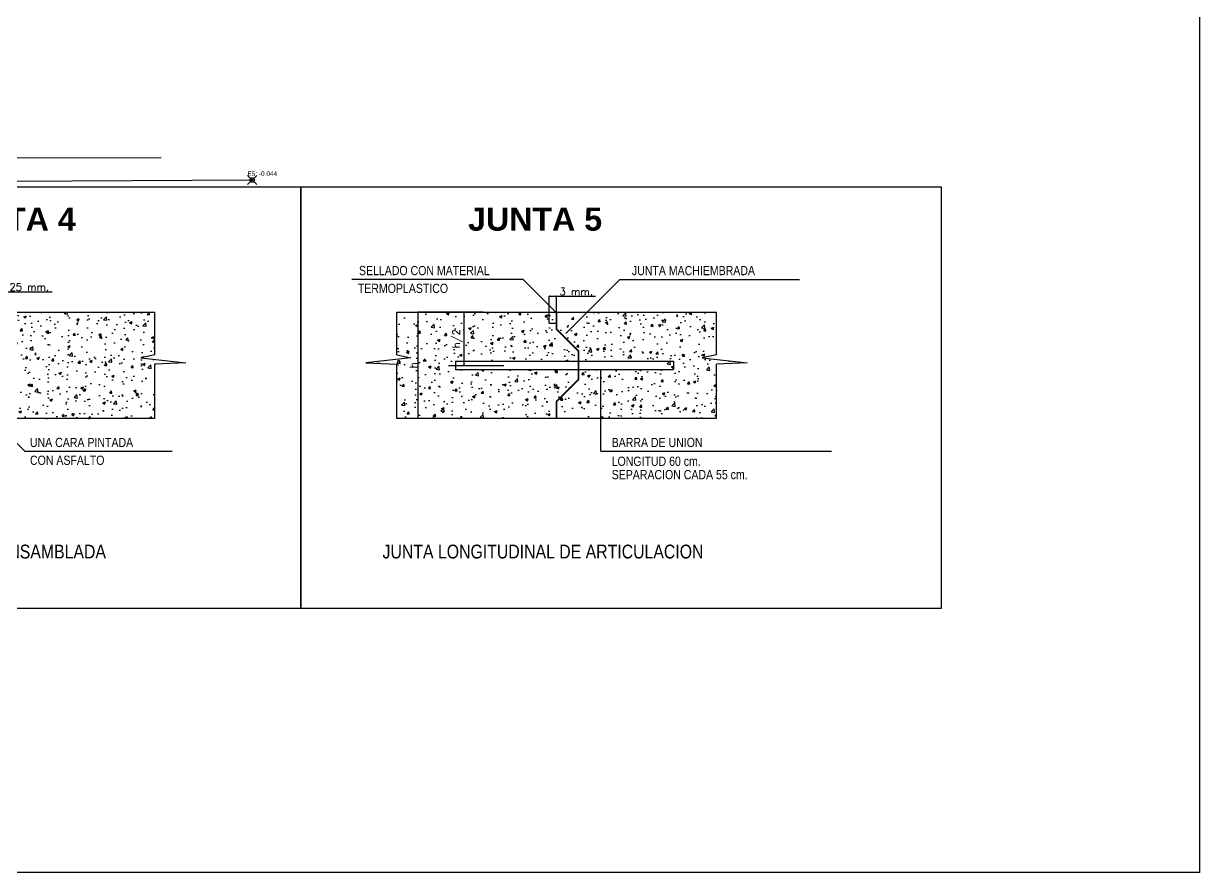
# Model space of a CAD drawing. Header units: millimetres. Extents: x 28448 to 57563, y -116865 to -58388.
# Drawn here: x 28790.1 to 28917.8, y -58572.3 to -58480.2 of the extents above; entities that cross this region are included whole.
import ezdxf
from ezdxf.lldxf.tags import DXFTag

# ---------------------------------------------------------------- set-up
doc = ezdxf.new("R2010")
doc.units = ezdxf.units.MM
doc.header["$PDMODE"] = 35
doc.header["$PDSIZE"] = 0.5
doc.linetypes.add('HIDDEN', pattern=[9.525, 6.35, -3.175])
doc.layers.get('DEFPOINTS').update_dxf_attribs({"color": 252, "lineweight": 5})
for name, color, linetype in [('Diagr Juntas', 3, 'Continuous'), ('junta longitudinal de articulacion', 30, 'Continuous'), ('JUNTA2', 5, 'Continuous'), ('JUNTA5', 3, 'Continuous'), ('PAVIMENTO', 1, 'Continuous'), ('Poligonal del Apoyo', 1, 'Continuous'), ('Red de Agua Exterior', 150, 'Continuous'), ('VENTANA', 7, 'Continuous')]:
    doc.layers.add(name, color=color, linetype=linetype)
doc.styles.add('ARIAL', font='ARIALN.TTF')
doc.styles.add('romans', font='romans.shx')
doc.styles.add('SANSSERIFBOLD', font='sanssb__.ttf')
doc.styles.get("Standard").update_dxf_attribs({"font": 'ARIAL.TTF'})
tags = doc.linetypes.add('HOT_WATER_SUPPLY', pattern='A,12.7,-5.08,["HW",Standard,S=2.54,R=0,X=-2.54,Y=-1.27],-5.08', length=22.86).pattern_tags.tags
tags[6] = DXFTag(74, 10)
doc.dimstyles.new('gui2', dxfattribs={"dimscale": 0.02, "dimtxt": 40, "dimasz": 3, "dimexe": 1.25, "dimexo": 0.625, "dimgap": 5, "dimtad": 1, "dimdec": 3, "dimrnd": 0.001, "dimzin": 1, "dimtxsty": 'romans', "dimblk": 'CLOSEDBLANK', "dimcen": 2.5, "dimclrd": 253, "dimclre": 253, "dimclrt": 7, "dimaunit": 1, "dimazin": 0, "dimtfac": 1, "dimtdec": 3, "dimtofl": 0, "dimtmove": 0, "dimatfit": 3, "dimldrblk": 'OPEN30', "dimfxl": 1, "dimarcsym": 0})

# ---------------------------------------------------------------- blocks, each defined once
blk = doc.blocks.new('_ClosedBlank')
at = {"color": 0, "linetype": 'ByBlock', "lineweight": -2}
for p, q in [((-1, 0.2), (0, 0)), ((-1, 0.2), (-1, -0.2)), ((0, 0), (-1, -0.2))]:
    blk.add_line(p, q, dxfattribs=at)
blk = doc.blocks.new('*D830')
at = {"layer": 'DEFPOINTS', "color": 0, "transparency": 16777216}
for p in [(28788.2, -58509.27), (28785.83, -58511.5), (28788.2, -58511.5)]:
    blk.add_point(p, dxfattribs=at)
at = {"layer": 'JUNTA5', "color": 253, "lineweight": -2, "transparency": 16777216}
for p, q in [((28785.83, -58511.48), (28785.83, -58509.24)), ((28785.89, -58509.27), (28788.14, -58509.27)), ((28788.2, -58511.48), (28788.2, -58509.24)), ((28788.2, -58509.27), (28793.19, -58509.27))]:
    blk.add_line(p, q, dxfattribs=at)
at = {"layer": 'JUNTA5', "color": 253, "lineweight": -2, "transparency": 16777216, "xscale": 0.06, "yscale": 0.06, "zscale": 0.06, "rotation": 180}
blk.add_blockref('_ClosedBlank', (28785.83, -58509.27), dxfattribs=at)
at = {"layer": 'JUNTA5', "color": 253, "lineweight": -2, "transparency": 16777216, "xscale": 0.06, "yscale": 0.06, "zscale": 0.06}
blk.add_blockref('_ClosedBlank', (28788.2, -58509.27), dxfattribs=at)
at = {"layer": 'JUNTA5', "color": 7, "transparency": 16777216, "insert": (28790.72, -58508.77), "char_height": 0.8, "attachment_point": 5, "style": 'romans'}
blk.add_mtext('25 mm.', dxfattribs=at)
blk = doc.blocks.new('_Open30')
at = {"color": 0, "lineweight": -2}
for p, q in [((-1, 0.3), (0, 0)), ((0, 0), (-1, -0.3)), ((0, 0), (-1, 0))]:
    blk.add_line(p, q, dxfattribs=at)
blk = doc.blocks.new('*D833')
at = {"layer": 'DEFPOINTS', "color": 0, "transparency": 16777216}
for p in [(28837.61, -58511.5), (28837.92, -58511.5), (28837.61, -58517.27)]:
    blk.add_point(p, dxfattribs=at)
at = {"layer": 'JUNTA5', "color": 253, "lineweight": -2, "transparency": 16777216}
for p, q in [((28837.62, -58511.5), (28837.94, -58511.5)), ((28837.92, -58517.21), (28837.92, -58511.56)), ((28837.62, -58517.27), (28837.94, -58517.27))]:
    blk.add_line(p, q, dxfattribs=at)
at = {"layer": 'JUNTA5', "color": 253, "lineweight": -2, "transparency": 16777216, "xscale": 0.06, "yscale": 0.06, "zscale": 0.06}
for p, rotation in [((28837.92, -58511.5), 90), ((28837.92, -58517.27), 270)]:
    blk.add_blockref('_ClosedBlank', p, dxfattribs=dict(at, rotation=rotation))
at = {"layer": 'JUNTA5', "color": 7, "transparency": 16777216, "insert": (28837.21, -58514.38), "char_height": 0.8, "attachment_point": 5, "rotation": 90, "style": 'romans'}
blk.add_mtext('h/2', dxfattribs=at)
blk = doc.blocks.new('*D839')
at = {"layer": 'DEFPOINTS', "color": 0, "transparency": 16777216}
for p in [(28847.97, -58509.76), (28847.16, -58511.5), (28847.97, -58511.5)]:
    blk.add_point(p, dxfattribs=at)
at = {"layer": 'JUNTA5', "color": 253, "lineweight": -2, "transparency": 16777216}
for p, q in [((28847.16, -58511.48), (28847.16, -58509.74)), ((28847.22, -58509.76), (28847.91, -58509.76)), ((28847.97, -58511.48), (28847.97, -58509.74)), ((28847.97, -58509.76), (28852.19, -58509.76))]:
    blk.add_line(p, q, dxfattribs=at)
at = {"layer": 'JUNTA5', "color": 253, "lineweight": -2, "transparency": 16777216, "xscale": 0.06, "yscale": 0.06, "zscale": 0.06, "rotation": 180}
blk.add_blockref('_ClosedBlank', (28847.16, -58509.76), dxfattribs=at)
at = {"layer": 'JUNTA5', "color": 253, "lineweight": -2, "transparency": 16777216, "xscale": 0.06, "yscale": 0.06, "zscale": 0.06}
blk.add_blockref('_ClosedBlank', (28847.97, -58509.76), dxfattribs=at)
at = {"layer": 'JUNTA5', "color": 7, "transparency": 16777216, "insert": (28850.11, -58509.26), "char_height": 0.8, "attachment_point": 5, "style": 'romans'}
blk.add_mtext('3 mm.', dxfattribs=at)
blk = doc.blocks.new('*D842')
at = {"layer": 'DEFPOINTS', "color": 0, "transparency": 16777216}
for p in [(28832.93, -58511.5), (28840.03, -58511.5), (28840.03, -58523.04)]:
    blk.add_point(p, dxfattribs=at)
at = {"layer": 'JUNTA5', "color": 253, "lineweight": -2, "transparency": 16777216}
for p, q in [((28840.01, -58511.5), (28832.91, -58511.5)), ((28832.93, -58522.98), (28832.93, -58511.56)), ((28840.01, -58523.04), (28832.91, -58523.04))]:
    blk.add_line(p, q, dxfattribs=at)
at = {"layer": 'JUNTA5', "color": 253, "lineweight": -2, "transparency": 16777216, "xscale": 0.06, "yscale": 0.06, "zscale": 0.06}
for p, rotation in [((28832.93, -58511.5), 90), ((28832.93, -58523.04), 270)]:
    blk.add_blockref('_ClosedBlank', p, dxfattribs=dict(at, rotation=rotation))
at = {"layer": 'JUNTA5', "color": 7, "transparency": 16777216, "insert": (28832.43, -58517.27), "char_height": 0.8, "attachment_point": 5, "rotation": 90, "style": 'romans'}
blk.add_mtext('h', dxfattribs=at)

msp = doc.modelspace()

# ---------------------------------------------------------------- hatches: boundary and pattern name
at = {"layer": 'junta longitudinal de articulacion'}
h = msp.add_hatch(dxfattribs=at)
h.set_pattern_fill('AR-CONC', scale=0.4, style=0)
h.set_pattern_definition([(50, (23764.2033, -58748.1947), (2.8690407, -0.2510085), [0.3, -3.3]), (355, (23764.2033, -58748.1947), (-0.5550053, 3.0087685), [0.24, -2.64]), (100.4514, (23764.4424, -58748.2156), (2.3140375, 2.7577582), [0.2549608, -2.8045684]), (46.1842, (23764.2033, -58747.3947), (4.2689642, -0.662076), [0.45, -4.95]), (96.6356, (23764.559, -58747.45), (3.7386508, 3.8964715), [0.382441, -4.206852]), (351.1842, (23764.2033, -58747.3947), (3.7386478, 3.8964744), [0.36, -3.96]), (21, (23764.6033, -58747.5947), (2.3876282, -1.6104756), [0.3, -3.3]), (326, (23764.6033, -58747.5947), (0.9732613, 2.9006002), [0.24, -2.64]), (71.4514, (23764.8022, -58747.729), (3.3608905, 1.290122), [0.2549608, -2.8045684]), (37.5, (23764.2033, -58748.1947), (0.04863942, 1.33157542), [0, -2.608, 0, -2.68, 0, -2.65]), (7.5, (23764.2033, -58748.1947), (1.05227815, 1.57764685), [0, -1.528, 0, -2.548, 0, -1.01]), (327.5, (23763.3113, -58748.1947), (2.13528974, -0.09021949), [0, -1, 0, -3.12, 0, -4.14]), (317.5, (23762.9113, -58748.1947), (2.3327447, 0.4004199), [0, -1.3, 0, -2.072, 0, -2.94])])
h.paths.add_polyline_path([(28850.2861, -58511.4967), (28848.0139, -58513.7606), (28847.9727, -58513.9138), (28847.9727, -58516.8085), (28859.8118, -58516.8085), (28859.8118, -58517.7325), (28852.9171, -58517.7325), (28852.9171, -58523.0443), (28865.3193, -58523.0443), (28865.3193, -58517.1424), (28868.6782, -58516.9812), (28863.7831, -58516.4441), (28865.3193, -58516.1218), (28865.3193, -58511.4967)])
h.paths.add_polyline_path([(28852.9171, -58517.7325), (28847.9727, -58517.7325), (28847.9727, -58523.0443), (28852.9171, -58523.0443)], flags=16)
h.paths.add_polyline_path([(28847.9727, -58523.0443), (28847.9727, -58517.7325), (28836.1335, -58517.7325), (28836.1335, -58516.8085), (28847.9727, -58516.8085), (28847.9727, -58513.9138), (28847.3223, -58511.4967), (28830.6261, -58511.4967), (28830.6261, -58516.1218), (28832.1623, -58516.4441), (28827.2672, -58516.9812), (28830.6261, -58517.1424), (28830.6261, -58523.0443)])
h.paths.add_polyline_path([(28832.8854, -58517.6991), (28832.8854, -58516.8419), (28834.0854, -58516.8419), (28834.0854, -58517.6991)], flags=24)
h.paths.add_polyline_path([(28836.2972, -58515.6502), (28836.2972, -58513.1169), (28837.9162, -58513.1169), (28837.9162, -58515.6502)], flags=24)
at = {"layer": 'PAVIMENTO'}
h = msp.add_hatch(dxfattribs=at)
h.set_pattern_fill('AR-CONC', color=6, scale=0.4, style=0)
h.set_pattern_definition([(50, (23791.6148, -58748.1947), (2.8690407, -0.2510085), [0.3, -3.3]), (355, (23791.6148, -58748.1947), (-0.5550053, 3.0087685), [0.24, -2.64]), (100.4514, (23791.854, -58748.2156), (2.3140375, 2.7577582), [0.2549608, -2.8045684]), (46.1842, (23791.6148, -58747.3947), (4.2689642, -0.662076), [0.45, -4.95]), (96.6356, (23791.9706, -58747.45), (3.7386508, 3.8964715), [0.382441, -4.206852]), (351.1842, (23791.615, -58747.3947), (3.7386478, 3.8964744), [0.36, -3.96]), (21, (23792.0148, -58747.5947), (2.3876282, -1.6104756), [0.3, -3.3]), (326, (23792.0148, -58747.5947), (0.9732613, 2.9006002), [0.24, -2.64]), (71.4514, (23792.2138, -58747.729), (3.3608905, 1.290122), [0.2549608, -2.8045684]), (37.5, (23791.6148, -58748.1947), (0.04863942, 1.33157542), [0, -2.608, 0, -2.68, 0, -2.65]), (7.5, (23791.6148, -58748.1947), (1.05227815, 1.57764685), [0, -1.528, 0, -2.548, 0, -1.01]), (327.5, (23790.7228, -58748.1947), (2.13528974, -0.09021949), [0, -1, 0, -3.12, 0, -4.14]), (317.5, (23790.3228, -58748.1947), (2.3327447, 0.4004199), [0, -1.3, 0, -2.072, 0, -2.94])])
h.paths.add_polyline_path([(28769.6673, -58511.4967), (28769.6673, -58516.1218), (28771.2036, -58516.4441), (28766.3084, -58516.9812), (28769.6673, -58517.1424), (28769.6673, -58523.0443), (28785.8252, -58523.0443), (28785.8252, -58521.185), (28788.2027, -58518.8075), (28788.2027, -58515.7335), (28785.8252, -58513.356), (28785.8252, -58511.4967)])
h.paths.add_polyline_path([(28788.2027, -58518.8075), (28785.8252, -58521.185), (28785.8252, -58523.0443), (28804.3606, -58523.0443), (28804.3606, -58517.1424), (28807.7195, -58516.9812), (28802.8244, -58516.4441), (28804.3606, -58516.1218), (28804.3606, -58511.4967), (28785.8252, -58511.4967), (28785.8252, -58513.356), (28788.2027, -58515.7335)])
h.paths.add_polyline_path([(28772.9475, -58517.5776), (28772.9475, -58516.9634), (28773.8475, -58516.9634), (28773.8475, -58517.5776)], flags=24)
h.paths.add_polyline_path([(28781.3499, -58518.7348), (28781.3499, -58515.8062), (28782.5642, -58515.8062), (28782.5642, -58518.7348)], flags=24)

# ---------------------------------------------------------------- linework, layer by layer
at = {"color": 7}
for p, q in [((28830.6261, -58516.1218), (28830.6261, -58511.4967)), ((28865.3193, -58516.1218), (28865.3193, -58511.4967)), ((28830.6261, -58516.1218), (28832.1623, -58516.4441)), ((28865.3193, -58516.1218), (28863.7831, -58516.4441)), ((28830.6261, -58523.0443), (28830.6261, -58517.1424)), ((28865.3193, -58523.0443), (28865.3193, -58517.1424))]:
    msp.add_line(p, q, dxfattribs=at)
for p, q in [((28832.1623, -58516.4441), (28827.2672, -58516.9812)), ((28863.7831, -58516.4441), (28868.6782, -58516.9812)), ((28827.2672, -58516.9812), (28830.6261, -58517.1424)), ((28868.6782, -58516.9812), (28865.3193, -58517.1424))]:
    msp.add_line(p, q)
at = {"layer": 'Diagr Juntas', "color": 7, "const_width": 0.1899}
msp.add_lwpolyline([(28847.9727, -58511.4967), (28847.9727, -58513.356), (28850.3502, -58515.7335), (28850.3502, -58518.8075), (28847.9727, -58521.185), (28847.9727, -58523.0443)], dxfattribs=at)
at = {"layer": 'junta longitudinal de articulacion', "color": 7}
for p, q in [((28830.6261, -58511.4967), (28847.3223, -58511.4967)), ((28847.1648, -58511.4967), (28847.9727, -58511.4967)), ((28847.1648, -58512.7365), (28847.1648, -58511.4967)), ((28847.3223, -58511.4967), (28848.6231, -58511.4967)), ((28847.9727, -58511.4967), (28865.3193, -58511.4967)), ((28847.9727, -58512.7365), (28847.1648, -58512.7365)), ((28836.9827, -58516.8085), (28860.661, -58516.8085)), ((28836.9827, -58516.8085), (28836.9827, -58517.7325)), ((28860.661, -58516.8085), (28860.661, -58517.7325)), ((28836.9827, -58517.7325), (28860.661, -58517.7325)), ((28865.3193, -58523.0443), (28830.6261, -58523.0443))]:
    msp.add_line(p, q, dxfattribs=at)
at = {"layer": 'JUNTA2', "color": 7, "linetype": 'HIDDEN', "ltscale": 3}
msp.add_line((28836.2217, -58517.2705), (28842.2413, -58517.2705), dxfattribs=at)
at = {"layer": 'JUNTA2', "color": 7}
msp.add_line((28852.7762, -58526.5948), (28852.7762, -58517.7325), dxfattribs=at)
at = {"layer": 'JUNTA5', "color": 7}
for p, q in [((28844.3346, -58507.9462), (28825.7508, -58507.9462)), ((28847.898, -58511.4967), (28844.3346, -58507.9462)), ((28848.9569, -58513.8017), (28854.8337, -58507.9462)), ((28854.8337, -58507.9462), (28874.3296, -58507.9462)), ((28785.8252, -58522.2156), (28790.2203, -58526.5948)), ((28790.2203, -58526.5948), (28806.2407, -58526.5948)), ((28852.7762, -58526.5948), (28877.8043, -58526.5948))]:
    msp.add_line(p, q, dxfattribs=at)
at = {"layer": 'PAVIMENTO', "color": 6}
for p, q in [((28769.6673, -58511.4967), (28804.3606, -58511.4967)), ((28804.3606, -58516.1218), (28804.3606, -58511.4967)), ((28804.3606, -58516.1218), (28802.8244, -58516.4441)), ((28802.8244, -58516.4441), (28807.7195, -58516.9812)), ((28807.7195, -58516.9812), (28804.3606, -58517.1424)), ((28804.3606, -58523.0443), (28804.3606, -58517.1424)), ((28804.3606, -58523.0443), (28769.6673, -58523.0443))]:
    msp.add_line(p, q, dxfattribs=at)
at = {"layer": 'PAVIMENTO', "color": 7}
for points in [[(28750.6519, -58543.6266), (28820.2009, -58543.6266), (28820.2009, -58497.9169), (28750.6519, -58497.9169)], [(28820.2009, -58543.6266), (28889.7499, -58543.6266), (28889.7499, -58497.9169), (28820.2009, -58497.9169)]]:
    msp.add_lwpolyline(points, close=True, dxfattribs=at)
at = {"layer": 'Poligonal del Apoyo'}
msp.add_lwpolyline([(28814.9203, -58497.1527), (28697.5538, -58497.8052)], dxfattribs=at)
msp.add_point((28814.9203, -58497.1527), dxfattribs=at)
at = {"layer": 'Red de Agua Exterior', "linetype": 'HOT_WATER_SUPPLY', "ltscale": 0.1}
msp.add_lwpolyline([(28535.6244, -58494.995), (28805.0435, -58494.7123)], dxfattribs=at)
at = {"layer": 'VENTANA'}
msp.add_lwpolyline([(28447.9407, -58388.0438), (28917.7718, -58388.0438), (28917.7718, -58572.2975), (28447.9407, -58572.2975)], close=True, dxfattribs=at)

# ---------------------------------------------------------------- texts
at = {"layer": 'JUNTA5', "color": 7}
for s, height, style, p in [('JUNTA 4', 2.5, 'SANSSERIFBOLD', (28781.2108, -58502.6508)), ('JUNTA 5', 2.5, 'SANSSERIFBOLD', (28838.3584, -58502.6508)), ('SELLADO CON MATERIAL', 1, 'ARIAL', (28826.5136, -58507.4782)), ('JUNTA MACHIEMBRADA', 1, 'ARIAL', (28856.149, -58507.4782)), ('TERMOPLASTICO', 1, 'ARIAL', (28826.3888, -58509.4094)), ('UNA CARA PINTADA ', 1, 'ARIAL', (28790.7943, -58526.1316)), ('BARRA DE UNION ', 1, 'ARIAL', (28853.9518, -58526.1316)), ('CON ASFALTO', 1, 'ARIAL', (28790.7943, -58528.0635)), ('LONGITUD 60 cm.', 1, 'ARIAL', (28853.9518, -58528.1729)), ('SEPARACION CADA 55 cm.', 1, 'ARIAL', (28853.9518, -58529.6204)), ('JUNTA LONGITUDINAL ENSAMBLADA', 1.5, 'ARIAL', (28768.1158, -58538.2231)), ('JUNTA LONGITUDINAL DE ARTICULACION', 1.5, 'ARIAL', (28829.0745, -58538.2231))]:
    msp.add_text(s, height=height, dxfattribs=dict(at, style=style)).set_placement(p)
at = {"layer": 'Poligonal del Apoyo'}
msp.add_text('E5: -0.044', height=0.5, dxfattribs=at).set_placement((28814.4065, -58496.7187, -499.7917))

# ---------------------------------------------------------------- dimensions: what is measured, and where the dimension line sits
at = {"layer": 'JUNTA5', "color": 7}
for base, p1, p2, text, picture, middle in [((28788.2027, -58509.2663), (28785.8252, -58511.4967), (28788.2027, -58511.4967), '25 mm.', '*D830', (28790.7246, -58508.7663)), ((28847.9727, -58509.7603), (28847.1648, -58511.4967), (28847.9727, -58511.4967), '3 mm.', '*D839', (28850.1136, -58509.2603))]:
    dim = msp.add_linear_dim(base=base, p1=p1, p2=p2, text=text, dimstyle='gui2', dxfattribs=at)
    dim.commit()
    dim.dimension.update_dxf_attribs({"geometry": picture, "text_midpoint": middle})
for base, p1, p2, text, picture, middle in [((28832.9329, -58511.4967), (28840.0267, -58523.0443), (28840.0267, -58511.4967), 'h', '*D842', (28832.4329, -58517.2705)), ((28837.9162, -58511.4967), (28837.6099, -58517.2705), (28837.6099, -58511.4967), 'h/2', '*D833', (28837.2067, -58514.3836))]:
    dim = msp.add_linear_dim(base=base, p1=p1, p2=p2, angle=90, text=text, dimstyle='gui2', dxfattribs=at)
    dim.commit()
    dim.dimension.update_dxf_attribs({"geometry": picture, "text_midpoint": middle})

doc.saveas('drawing.dxf')
